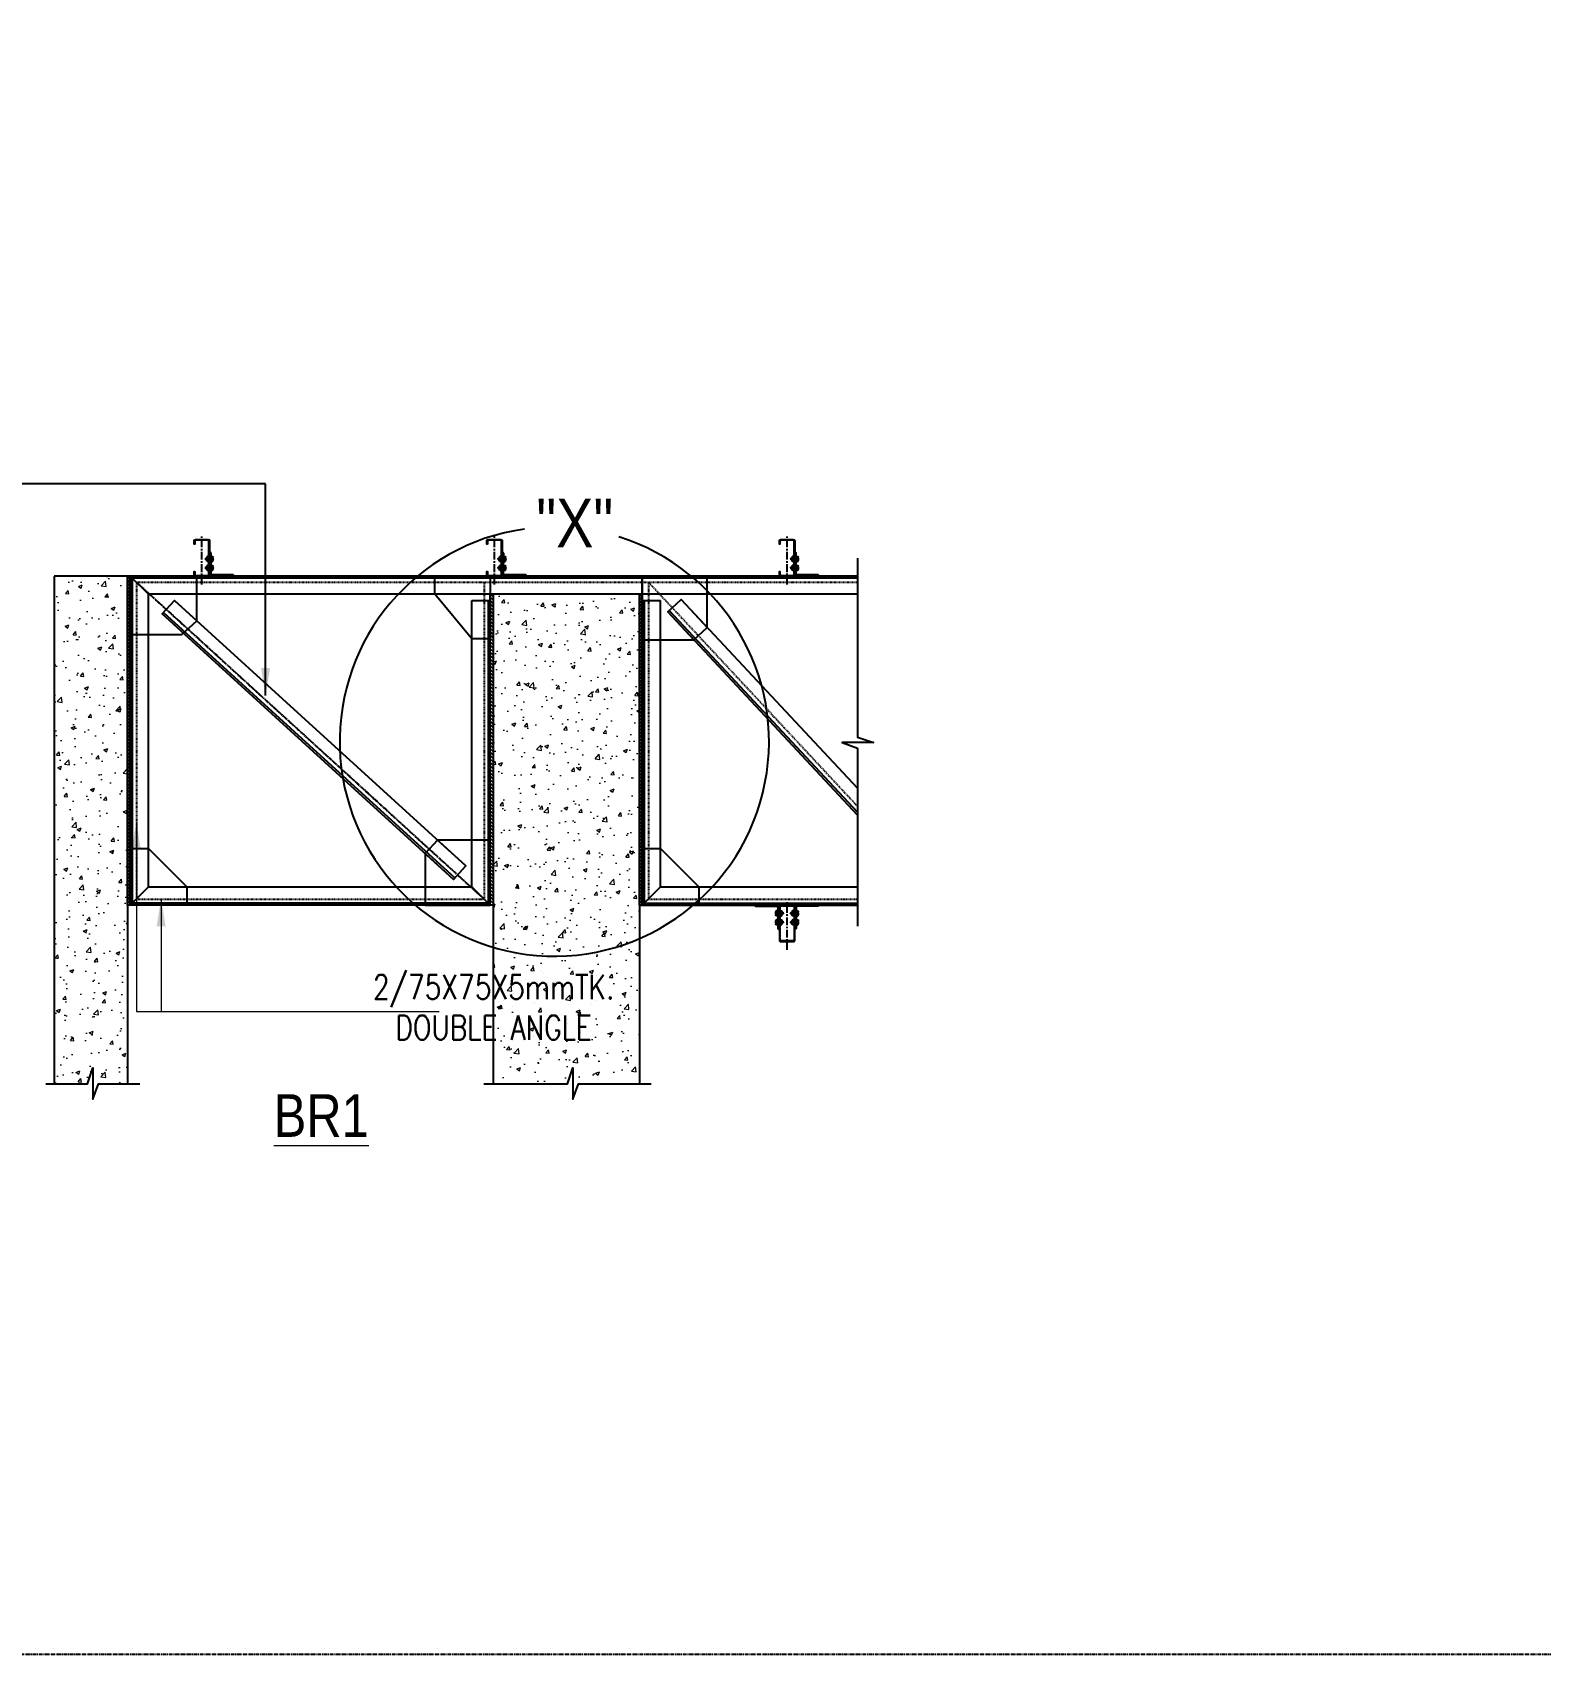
# Model space of a CAD drawing. Extents: x -95606 to 113309, y -42160 to -940.
# Drawn here: x -32242.5 to -31995.1, y -23111.4 to -22845.2 of the extents above; entities that cross this region are included whole.
import ezdxf

# ---------------------------------------------------------------- set-up
doc = ezdxf.new("R2010")
doc.units = 0
doc.header["$LTSCALE"] = 0.02
doc.header["$MEASUREMENT"] = 0
for name, pattern in [('CENTER', [50.8, 31.75, -6.35, 6.35, -6.35]), ('CENTERX2', [101.6, 63.5, -12.7, 12.7, -12.7]), ('DASHEDX2', [1.5, 1, -0.5])]:
    doc.linetypes.add(name, pattern=pattern)
doc.layers.get('0').update_dxf_attribs({"linetype": 'CONTINUOUS'})
for name, color, linetype in [('5T', 4, 'CONTINUOUS'), ('A-C PURLIN', 1, 'CONTINUOUS'), ('A-DIM', 1, 'CONTINUOUS'), ('A-GRID', 7, 'CENTERX2'), ('A-OL', 2, 'CONTINUOUS'), ('A-WELD', 6, 'CONTINUOUS'), ('dimentions', 8, 'CONTINUOUS'), ('DROP', 7, 'CONTINUOUS'), ('EXLINE', 33, 'CONTINUOUS'), ('G-GRID', 7, 'CENTERX2'), ('GUSSET', 1, 'CONTINUOUS'), ('OL', 2, 'CONTINUOUS'), ('S-DIM', 7, 'CONTINUOUS'), ('S-TXT', 2, 'CONTINUOUS')]:
    doc.layers.add(name, color=color, linetype=linetype)
for name, color, linetype, lineweight in [('COL HATCH', 253, 'CONTINUOUS', 5), ('HACH', 8, 'CONTINUOUS', 9), ('Layer4', 4, 'CONTINUOUS', 25)]:
    doc.layers.add(name, color=color, linetype=linetype, lineweight=lineweight)
doc.styles.add('ROMANC', font='romanc.shx')
doc.styles.add('style9', font='romans.shx', dxfattribs={"width": 0.8, "height": 4})
doc.styles.add('T25-500', font='romans.shx', dxfattribs={"height": 125})
doc.dimstyles.new('TEXT-14', dxfattribs={"dimtxt": 4, "dimasz": 4.5, "dimexe": 3, "dimexo": 6, "dimgap": 2, "dimtad": 1, "dimdec": 0, "dimrnd": 0.5, "dimzin": 1, "dimdsep": 46, "dimlunit": 4, "dimtxsty": 'style9', "dimblk": 'OBLIQUE', "dimcen": 72.09, "dimclrd": 1, "dimclre": 1, "dimclrt": 2, "dimadec": 0, "dimazin": 0, "dimtfac": 1, "dimtdec": 0, "dimtofl": 0, "dimtmove": 0, "dimatfit": 3, "dimfxl": 1, "dimfrac": 2, "dimtolj": 1, "dimtzin": 0, "dimlwd": -1, "dimarcsym": 0})
pattern_1 = [(50, (-1900.178, -363.3896), (6.45534164, -0.5647692), [0.675, -7.425]), (355, (-1900.178, -363.3896), (-1.248762, 6.7697292), [0.54, -5.94]), (100.451444, (-1899.64, -363.4367), (5.2065796, 6.2049599), [0.5736617, -6.310279]), (46.1842, (-1900.178, -361.5896), (9.605172, -1.4896735), [1.0125, -11.1375]), (96.635635, (-1899.378, -361.714), (8.4119575, 8.7670674), [0.860493, -9.4654238]), (351.184164, (-1900.178, -361.59), (8.4119575, 8.7670674), [0.81, -8.91]), (21, (-1899.278, -362.0396), (5.3721635, -3.62357), [0.675, -7.425]), (326, (-1899.278, -362.0396), (2.189838, 6.5263504), [0.54, -5.94]), (71.451445, (-1898.8304, -362.3416), (7.5620014, 2.9027804), [0.5736617, -6.310279]), (37.5, (-1900.1781, -363.3896), (0.1094387, 2.99604468), [0, -5.868, 0, -6.03, 0, -5.9625]), (7.5, (-1900.178, -363.3896), (2.36762584, 3.5497054), [0, -3.438, 0, -5.733, 0, -2.2725]), (327.5, (-1902.1851, -363.3896), (4.80440193, -0.20299385), [0, -2.25, 0, -7.02, 0, -9.315]), (317.5, (-1903.085, -363.3896), (5.24867552, 0.90094484), [0, -2.925, 0, -4.662, 0, -6.615])]
pattern_2 = [(315, (-1900.17813, -521.21759), (0.03824563803, 0.03824563803), []), (315, (-1900.151085, -521.21759), (0.03824563803, 0.03824563803), [])]

# ---------------------------------------------------------------- blocks, each defined once
blk = doc.blocks.new('A BOLT')
at = {"layer": 'GUSSET'}
h = blk.add_hatch(dxfattribs=at)
h.set_pattern_fill('LINE', color=8, scale=12.375, angle=107, style=0)
h.set_pattern_definition([(286.416, (-3737.1646, 76954.9778), (1.483816784, 0.437161318), [])])
edge = h.paths.add_edge_path()
edge.add_line((7, -1.2), (11.8, 0.3))
edge.add_ellipse((11.2, 2.4), major_axis=(1.59, 1.59), ratio=1, start_angle=241.416, end_angle=331.416)
edge.add_line((13.3, 3.1), (13.1, 3.8))
edge.add_line((13.1, 3.8), (12.9, 4.6))
edge.add_ellipse((10.7, 3.9), major_axis=(1.59, 1.59), ratio=1, start_angle=331.416, end_angle=421.416)
edge.add_line((10.1, 6.1), (7.5, 5.3))
edge.add_line((7.5, 5.3), (5.3, 4.7))
edge.add_ellipse((5.9, 2.5), major_axis=(1.59, 1.59), ratio=1, start_angle=331.416, end_angle=421.416, ccw=False)
edge.add_line((8, 3.1), (8.3, 2.4))
edge.add_line((8.3, 2.4), (8.5, 1.6))
edge.add_ellipse((6.3, 1), major_axis=(1.59, 1.59), ratio=1, start_angle=241.416, end_angle=331.416, ccw=False)
at = {"layer": 'A-GRID'}
blk.add_line((15.8, 4.6), (-20.1, -5.9), dxfattribs=at)
at = {"layer": 'A-OL', "color": 1, "linetype": 'DASHEDX2'}
for p, q in [((-12.7, 8.6), (-11.9, 8.9)), ((-2.5, 11.6), (-3.3, 11.4)), ((-6, -14.1), (-5.2, -13.8)), ((4.2, -11.1), (3.3, -11.4))]:
    blk.add_line(p, q, dxfattribs=at)
at = {"layer": 'A-OL', "color": 1}
for p, q in [((-5.2, -13.8), (-11.9, 8.9)), ((3.3, -11.4), (-3.3, 11.4))]:
    blk.add_line(p, q, dxfattribs=at)
at = {"layer": 'OL'}
for p, q in [((-12.7, 8.6), (-6, -14.1)), ((-2.5, 11.6), (4.2, -11.1)), ((9.2, 5.8), (-0.1, 3.1))]:
    blk.add_line(p, q, dxfattribs=at)
for points in [[(-12.3, 7), (-16.9, 5.6, 0.414214), (-18.5, 2.8), (-18.1, 1.6)], [(-10.2, 0.2), (-14.9, -1.2, -0.414214), (-17.7, 0.3), (-18.1, 1.6)], [(-2, 10), (2.7, 11.3, -0.414214), (5.5, 9.8), (5.9, 8.6)], [(0, 3.1), (4.7, 4.5, 0.414214), (6.2, 7.3), (5.9, 8.6)], [(8.3, 2.4), (8, 3.1, 0.414214), (5.3, 4.7), (2.7, 3.9)], [(8.3, 2.4), (8.5, 1.6, -0.414214), (7, -1.2), (2.9, -2.4)], [(13.1, 3.8), (13.3, 3.1, -0.414214), (11.8, 0.3), (4.5, -1.9)], [(13.1, 3.8), (12.9, 4.6, 0.414214), (10.1, 6.1), (4.6, 4.5)], [(-16.8, -4.9), (-17, -4.2, -0.414214), (-15.5, -1.4), (-12.9, -0.6)], [(-16.8, -4.9), (-16.5, -5.7, 0.414214), (-13.7, -7.2), (-9.7, -6)], [(-8.5, -5.7), (-13.2, -7.1, 0.414214), (-14.7, -9.9), (-14.4, -11.1)], [(-6.5, -12.5), (-11.2, -13.9, -0.414214), (-14, -12.4), (-14.4, -11.1)], [(1.8, -2.7), (6.4, -1.3, -0.414214), (9.2, -2.8), (9.6, -4.1)], [(3.8, -9.5), (8.4, -8.2, 0.414214), (10, -5.4), (9.6, -4.1)]]:
    blk.add_lwpolyline(points, format="xyb", dxfattribs=at)
for points in [[(-0.9, 2.9), (-9.4, 0.4)], [(8.2, 5.5), (7.8, 5.4), (-0.1, 3.1)], [(-7.7, -5.3), (0.8, -2.8)]]:
    blk.add_lwpolyline(points, dxfattribs=at)
blk = doc.blocks.new('RT8-LIP')
at = {"layer": 'A-C PURLIN'}
h = blk.add_hatch(dxfattribs=at)
h.set_pattern_fill('STEEL', color=256, scale=8, angle=16.708, style=0)
h.set_pattern_definition([(61.708, (-15390.126, -58951.48), (-22.365806, 12.038718), []), (61.708, (-15393.777, -58939.315), (-22.365806, 12.038718), [])])
h.paths.add_polyline_path([(-50.1, 64.3), (-69.8, 129.9, -0.414214), (-66.4, 136.1), (-19.5, 150.2, -0.414214), (-13.3, 146.9), (-10.3, 136.8, 0.490314), (-8.8, 136.3, 0.490314), (-7.9, 137.5), (-11.6, 150, 0.414214), (-17.8, 153.3), (-69.6, 137.8, 0.414214), (-72.9, 131.6), (-52.5, 63.6), (-32.1, -4.4, 0.414214), (-25.9, -7.8), (25.9, 7.8, 0.414214), (29.2, 14), (25.5, 26.4, 0.490314), (24, 27, 0.490314), (23.1, 25.7), (26.1, 15.7, -0.414214), (22.7, 9.4), (-24.2, -4.6, -0.414214), (-30.4, -1.3)])
h = blk.add_hatch(dxfattribs=at)
h.set_pattern_fill('STEEL', color=256, scale=11, angle=106.708, style=0)
h.set_pattern_definition([(151.708, (-15373.637, -58962.002), (-16.553237, -30.752983), []), (151.708, (-15390.362, -58967.023), (-16.553237, -30.752983), [])])
h.paths.add_polyline_path([(-60.7, 86.2, 0.414214), (-64.1, 80), (-39.6, -1.4, -0.414214), (-43, -7.7), (-124.4, -32.1, 0.414214), (-127.7, -38.3), (-31.9, -9.6)])
for points in [[(24.2, 27.1), (23.7, 27, 0.414214), (23.1, 25.7), (26.1, 15.7, -0.414214), (22.7, 9.4), (-24.2, -4.6, -0.414214), (-30.4, -1.3), (-50.1, 64.3), (-69.8, 129.9, -0.414214), (-66.4, 136.1), (-19.5, 150.2, -0.414214), (-13.3, 146.9), (-10.3, 136.8, 0.414214), (-9, 136.2), (-8.5, 136.3, 0.414214), (-7.9, 137.5), (-11.6, 150, 0.414214), (-17.8, 153.3), (-69.6, 137.8, 0.414214), (-72.9, 131.6), (-52.5, 63.6), (-32.1, -4.4, 0.414214), (-25.9, -7.8), (25.9, 7.8, 0.414214), (29.2, 14), (25.5, 26.4, 0.414214)], [(-60.7, 86.2), (-31.9, -9.6), (-127.7, -38.3), (-127.7, -38.3, -0.414214), (-124.4, -32.1), (-43, -7.7, 0.414214), (-39.6, -1.4), (-64.1, 80, -0.414214), (-60.7, 86.2)]]:
    blk.add_lwpolyline(points, format="xyb", close=True, dxfattribs=at)
blk = doc.blocks.new('A$C7F18320F')
at = {"layer": 'A-C PURLIN', "xscale": 0.03999999999769976, "yscale": 0.03999999999769976, "zscale": 0.03999999999769976, "rotation": 357.2919999998659}
blk.add_blockref('RT8-LIP', (1.29, 0.32), dxfattribs=at)
at = {"layer": 'A-WELD', "xscale": 0.03999999999769976, "yscale": 0.03999999999769976, "zscale": 0.03999999999769976, "rotation": 357.2919999998659}
for p in [(-0.54, 2.81), (-0.18, 1.36)]:
    blk.add_blockref('A BOLT', p, dxfattribs=at)
blk = doc.blocks.new('_Oblique')
at = {"color": 0, "linetype": 'ByBlock', "lineweight": -2}
blk.add_line((-0.5, -0.5), (0.5, 0.5), dxfattribs=at)

msp = doc.modelspace()

# ---------------------------------------------------------------- hatches: boundary and pattern name
at = {"layer": 'A-C PURLIN'}
h = msp.add_hatch(dxfattribs=at)
h.set_pattern_fill('STEEL', color=256, scale=0.4327, angle=270)
h.set_pattern_definition(pattern_2)
h.paths.add_polyline_path([(-32120.004, -22992.311, -0.4142136), (-32120.201, -22992.114), (-32120.201, -22988.771, 0.4142136), (-32120.398, -22988.574), (-32123.741, -22988.574, -0.4142136), (-32123.938, -22988.378), (-32120.004, -22988.378)])
h = msp.add_hatch(dxfattribs=at)
h.set_pattern_fill('STEEL', color=256, scale=0.4327, angle=270, style=0)
h.set_pattern_definition([(315, (-32119.838017, -22988.47334), (0.03824564, 0.03824564), []), (315, (-32119.810973, -22988.47334), (0.03824564, 0.03824564), [])])
edge = h.paths.add_edge_path()
edge.add_line((-32117.63, -22988.378), (-32119.754, -22988.378))
edge.add_arc((-32119.754, -22988.574), 0.197, 90, 180)
edge.add_line((-32119.951, -22988.574), (-32119.951, -22994.16))
edge.add_arc((-32119.754, -22994.16), 0.197, 180, 270)
edge.add_line((-32119.754, -22994.356), (-32117.63, -22994.356))
edge.add_arc((-32117.63, -22994.16), 0.197, 270, 360)
edge.add_line((-32117.434, -22994.16), (-32117.434, -22991.367))
edge.add_line((-32117.434, -22991.367), (-32117.434, -22991.31))
edge.add_line((-32117.434, -22991.31), (-32117.531, -22991.31))
edge.add_line((-32117.531, -22991.31), (-32117.532, -22991.419))
edge.add_line((-32117.532, -22991.419), (-32117.532, -22994.061))
edge.add_arc((-32117.729, -22994.061), 0.197, 270, 360, ccw=False)
edge.add_line((-32117.729, -22994.258), (-32119.656, -22994.258))
edge.add_arc((-32119.656, -22994.061), 0.197, 180, 270, ccw=False)
edge.add_line((-32119.853, -22994.061), (-32119.853, -22988.673))
edge.add_arc((-32119.656, -22988.673), 0.197, 90, 180, ccw=False)
edge.add_line((-32119.656, -22988.476), (-32117.729, -22988.476))
edge.add_arc((-32117.729, -22988.673), 0.197, 0, 90, ccw=False)
edge.add_line((-32117.532, -22988.673), (-32117.532, -22989.256))
edge.add_line((-32117.532, -22989.256), (-32117.53, -22989.256))
edge.add_line((-32117.53, -22989.256), (-32117.531, -22991.31))
edge.add_line((-32117.531, -22991.31), (-32117.434, -22991.31))
edge.add_line((-32117.434, -22991.31), (-32117.434, -22988.574))
edge.add_arc((-32117.63, -22988.574), 0.197, 360, 450)
h = msp.add_hatch(dxfattribs=at)
h.set_pattern_fill('STEEL', color=256, scale=0.4327, angle=270)
h.set_pattern_definition(pattern_2)
h.paths.add_polyline_path([(-32117.38, -22992.311, 0.4142136), (-32117.184, -22992.114), (-32117.184, -22988.771, -0.4142136), (-32116.987, -22988.574), (-32113.643, -22988.574, 0.4142136), (-32113.447, -22988.378), (-32117.38, -22988.378)])
at = {"layer": 'dimentions', "ltscale": 2}
h = msp.add_hatch(dxfattribs=at)
h.set_pattern_fill('ANSI31', color=1, scale=3.2, angle=90, style=0)
h.set_pattern_definition([(135, (-9183.3175, 4964.21427), (-0.2828427125, -0.2828427125), [])])
h.paths.add_polyline_path([(-32226.432, -22988.378), (-32226.912, -22988.378), (-32226.912, -22934.378), (-32226.432, -22934.378)])
h = msp.add_hatch(dxfattribs=at)
h.set_pattern_fill('ANSI31', color=1, scale=3.2, angle=90, style=0)
h.set_pattern_definition([(135, (-9123.79716, 4964.21427), (-0.2828427125, -0.2828427125), [])])
h.paths.add_polyline_path([(-32166.912, -22988.378), (-32167.392, -22988.378), (-32167.391, -22937.378), (-32166.911, -22937.378)])
h = msp.add_hatch(dxfattribs=at)
h.set_pattern_fill('ANSI31', color=1, scale=3.2, angle=90, style=0)
h.set_pattern_definition([(135, (-9099.3175, 4964.21427), (-0.2828427125, -0.2828427125), [])])
h.paths.add_polyline_path([(-32142.432, -22988.378), (-32142.912, -22988.378), (-32142.911, -22937.378), (-32142.431, -22937.378)])
at = {"layer": 'HACH'}
h = msp.add_hatch(dxfattribs=at)
h.set_pattern_fill('AR-CONC', color=256, scale=0.9, style=0)
h.set_pattern_definition([(50, (-32236.042, -22977.309), (6.45534, -0.5648), [0.675, -7.425]), (355, (-32236.042, -22977.309), (-1.2488, 6.7697), [0.54, -5.94]), (100.451, (-32235.504, -22977.3563), (5.2066, 6.205), [0.5737, -6.3103]), (46.184, (-32236.042, -22975.509), (9.6052, -1.4897), [1.0125, -11.1375]), (96.636, (-32235.242, -22975.633), (8.412, 8.767), [0.8605, -9.4654]), (351.184, (-32236.042, -22975.509), (8.412, 8.767), [0.81, -8.91]), (21, (-32235.142, -22975.959), (5.37216, -3.6236), [0.675, -7.425]), (326, (-32235.142, -22975.959), (2.1898, 6.52635), [0.54, -5.94]), (71.451, (-32234.6944, -22976.261), (7.562, 2.9028), [0.5737, -6.3103]), (37.5, (-32236.042, -22977.3093), (0.10944, 2.99604), [0, -5.868, 0, -6.03, 0, -5.9625]), (7.5, (-32236.042, -22977.3093), (2.36763, 3.5497), [0, -3.438, 0, -5.733, 0, -2.2725]), (327.5, (-32238.049, -22977.3093), (4.8044, -0.203), [0, -2.25, 0, -7.02, 0, -9.315]), (317.5, (-32238.949, -22977.3093), (5.24868, 0.90094), [0, -2.925, 0, -4.662, 0, -6.615])])
h.paths.add_polyline_path([(-32231.63, -23017.695), (-32226.912, -23017.695), (-32226.912, -22934.378), (-32238.912, -22934.378), (-32238.912, -23017.693), (-32233.43, -23017.693), (-32232.554, -23015.057), (-32232.554, -23020.199)])
h = msp.add_hatch(dxfattribs=at)
h.set_pattern_fill('AR-CONC', color=256, scale=0.9)
h.set_pattern_definition(pattern_1)
h.paths.add_polyline_path([(-32142.912, -22937.378), (-32166.912, -22937.378), (-32166.912, -22980.782, 0.2893332), (-32142.912, -22991.543), (-32142.912, -22988.378), (-32142.912, -22988.378)])
h = msp.add_hatch(dxfattribs=at)
h.set_pattern_fill('AR-CONC', color=256, scale=0.9)
h.set_pattern_definition(pattern_1)
edge = h.paths.add_edge_path()
edge.add_line((-32152.918, -23017.695), (-32142.912, -23017.695))
edge.add_line((-32142.912, -23017.695), (-32142.912, -22991.543))
edge.add_arc((-32146.392, -22967.161), 24.629, 213.57578, 278.12343, ccw=False)
edge.add_line((-32166.912, -22980.782), (-32166.912, -23017.693))
edge.add_line((-32166.912, -23017.693), (-32154.718, -23017.693))
edge.add_line((-32154.718, -23017.693), (-32153.843, -23015.057))
edge.add_line((-32153.843, -23015.057), (-32153.843, -23020.199))
edge.add_line((-32153.843, -23020.199), (-32152.918, -23017.695))

# ---------------------------------------------------------------- linework, layer by layer
at = {"layer": 'A-C PURLIN'}
for p, q in [((-32119.951, -22988.574), (-32119.951, -22994.16)), ((-32119.853, -22994.061), (-32119.853, -22988.673)), ((-32117.63, -22988.378), (-32119.754, -22988.378)), ((-32119.656, -22988.476), (-32117.729, -22988.476)), ((-32117.532, -22988.673), (-32117.532, -22991.367)), ((-32117.434, -22991.367), (-32117.434, -22988.574)), ((-32117.532, -22991.367), (-32117.532, -22994.061)), ((-32117.434, -22994.16), (-32117.434, -22991.367)), ((-32119.754, -22994.356), (-32117.63, -22994.356)), ((-32117.729, -22994.258), (-32119.656, -22994.258))]:
    msp.add_line(p, q, dxfattribs=at)
for points in [[(-32120.004, -22992.311), (-32120.004, -22988.378), (-32123.938, -22988.378), (-32123.938, -22988.378, 0.4142136), (-32123.741, -22988.574), (-32120.398, -22988.574, -0.4142136), (-32120.201, -22988.771), (-32120.201, -22992.114, 0.4142136), (-32120.004, -22992.311)], [(-32117.38, -22992.311), (-32117.38, -22988.378), (-32113.447, -22988.378), (-32113.447, -22988.378, -0.4142136), (-32113.643, -22988.574), (-32116.987, -22988.574, 0.4142136), (-32117.184, -22988.771), (-32117.184, -22992.114, -0.4142136), (-32117.38, -22992.311)]]:
    msp.add_lwpolyline(points, format="xyb", close=True, dxfattribs=at)
for centre, start, end in [((-32119.754, -22988.574), 90, 180), ((-32119.656, -22988.673), 90, 180), ((-32117.729, -22988.673), 360, 90), ((-32117.63, -22988.574), 0, 90), ((-32119.754, -22994.16), 180, 270), ((-32119.656, -22994.061), 180, 270), ((-32117.729, -22994.061), 270, 0), ((-32117.63, -22994.16), 270, 0)]:
    msp.add_arc(centre, 0.197, start, end, dxfattribs=at)
at = {"layer": 'A-DIM', "color": 4, "ltscale": 2}
msp.add_arc((-32156.862, -22961.535), 35.217, 98.01965, 72.5094, dxfattribs=at)
at = {"layer": 'A-GRID'}
for p, q in [((-32214.692, -22935.751), (-32214.692, -22927.897)), ((-32166.692, -22935.751), (-32166.692, -22927.897)), ((-32118.692, -22935.751), (-32118.692, -22927.897)), ((-32118.692, -22995.73), (-32118.692, -22987.876))]:
    msp.add_line(p, q, dxfattribs=at)
at = {"layer": 'DROP', "linetype": 'CENTER', "lineweight": -2}
msp.add_line((-32225.432, -22935.378), (-32168.392, -22987.378), dxfattribs=at)
msp.add_lwpolyline([(-34074.971, -15817.993), (-25761.791, -15817.993), (-25761.791, -23111.355), (-34074.971, -23111.355)], close=True, dxfattribs=at)
at = {"layer": 'EXLINE', "lineweight": -2}
for p, q in [((-32238.912, -22934.378), (-32238.912, -23017.693)), ((-32226.432, -22934.378), (-32238.912, -22934.378)), ((-32226.912, -22934.378), (-32226.912, -23017.695)), ((-32166.912, -22937.378), (-32166.912, -23017.693)), ((-32142.912, -22937.378), (-32142.912, -23017.695))]:
    msp.add_line(p, q, dxfattribs=at)
at = {"layer": 'G-GRID', "color": 8, "ltscale": 0.1}
for p, q in [((-32225.432, -22935.378), (-32107.144, -22935.378)), ((-32225.432, -22935.378), (-32225.432, -22987.378)), ((-32225.432, -22935.378), (-32168.392, -22987.378)), ((-32168.392, -22935.378), (-32168.392, -22987.378)), ((-32141.432, -22935.378), (-32141.432, -22987.378)), ((-32141.432, -22935.378), (-32107.145, -22972.146)), ((-32225.432, -22987.378), (-32168.392, -22987.378)), ((-32141.432, -22987.378), (-32107.144, -22987.378))]:
    msp.add_line(p, q, dxfattribs=at)
at = {"layer": 'Layer4'}
for points in [[(-32216.276, -22945.078), (-32221.194, -22940.595), (-32219.173, -22938.378), (-32214.255, -22942.861)], [(-32133.972, -22944.844), (-32138.252, -22940.254), (-32136.058, -22938.208), (-32131.778, -22942.798)], [(-32178.051, -22979.925), (-32173.413, -22984.153), (-32171.392, -22981.936), (-32176.03, -22977.708)]]:
    msp.add_lwpolyline(points, dxfattribs=at)
at = {"layer": 'S-DIM', "color": 1}
for p, q in [((-32226.112, -22934.698), (-32107.144, -22934.698)), ((-32226.112, -22934.698), (-32226.112, -22988.058)), ((-32167.712, -22938.378), (-32167.712, -22988.058)), ((-32142.112, -22938.378), (-32142.112, -22988.058)), ((-32220.978, -22940.358), (-32173.197, -22983.917)), ((-32138.018, -22940.036), (-32107.145, -22973.143)), ((-32167.712, -22988.058), (-32226.112, -22988.058)), ((-32142.112, -22988.058), (-32107.144, -22988.058))]:
    msp.add_line(p, q, dxfattribs=at)
for points in [[(-32107.144, -22931.423), (-32107.144, -22960.84), (-32104.507, -22961.715), (-32109.65, -22961.715), (-32107.145, -22962.64), (-32107.144, -22991.814)], [(-32240.275, -23017.693), (-32233.43, -23017.693), (-32232.554, -23015.057), (-32232.554, -23020.199), (-32231.63, -23017.695), (-32224.855, -23017.695)], [(-32168.409, -23017.693), (-32154.718, -23017.693), (-32153.843, -23015.057), (-32153.843, -23020.199), (-32152.918, -23017.695), (-32140.953, -23017.695)]]:
    msp.add_lwpolyline(points, dxfattribs=at)
for points in [[(-32226.432, -22988.378), (-32226.912, -22988.378), (-32226.912, -22934.378), (-32226.432, -22934.378)], [(-32166.912, -22988.378), (-32167.392, -22988.378), (-32167.392, -22937.378), (-32166.912, -22937.378)], [(-32142.432, -22988.378), (-32142.912, -22988.378), (-32142.912, -22937.378), (-32142.432, -22937.378)]]:
    msp.add_lwpolyline(points, close=True, dxfattribs=at)
at = {"layer": 'S-DIM', "color": 3, "linetype": 'Continuous'}
for points in [[(-32215.493, -22934.378), (-32226.432, -22934.378), (-32226.432, -22943.949), (-32223.432, -22943.949), (-32223.432, -22943.949), (-32217.972, -22943.949), (-32215.493, -22941.732), (-32215.493, -22934.378)], [(-32167.392, -22937.378), (-32167.392, -22944.654), (-32170.392, -22944.654), (-32176.462, -22937.376), (-32176.462, -22934.378), (-32167.392, -22934.378), (-32167.392, -22937.376)], [(-32130.803, -22934.378), (-32142.432, -22934.378), (-32142.432, -22944.844), (-32139.432, -22944.844), (-32139.432, -22944.844), (-32133.972, -22944.844), (-32131.778, -22942.798), (-32131.778, -22934.378)], [(-32226.432, -22979.085), (-32223.432, -22979.085), (-32217.14, -22985.378), (-32217.14, -22988.378), (-32226.432, -22988.378), (-32226.432, -22979.085)], [(-32176.017, -22977.72), (-32178.051, -22979.925), (-32178.051, -22988.378), (-32167.392, -22988.378), (-32167.392, -22977.72), (-32170.392, -22977.72), (-32170.392, -22977.72), (-32176.017, -22977.72), (-32176.017, -22977.72)], [(-32142.432, -22979.085), (-32139.432, -22979.085), (-32133.14, -22985.378), (-32133.14, -22988.378), (-32142.432, -22988.378), (-32142.432, -22979.085)]]:
    msp.add_lwpolyline(points, dxfattribs=at)
at = {"layer": 'S-TXT'}
for p, q in [((-32226.432, -22988.378), (-32226.432, -22934.378)), ((-32226.432, -22934.378), (-32223.432, -22937.378)), ((-32107.144, -22934.378), (-32226.432, -22934.378)), ((-32142.432, -22988.378), (-32142.432, -22934.378)), ((-32142.912, -22937.378), (-32223.432, -22937.378)), ((-32223.432, -22985.378), (-32223.432, -22937.378)), ((-32221.194, -22940.595), (-32219.173, -22938.378)), ((-32171.392, -22981.936), (-32219.173, -22938.378)), ((-32170.392, -22985.378), (-32170.392, -22938.378)), ((-32170.392, -22938.378), (-32167.392, -22938.378)), ((-32107.144, -22937.378), (-32142.912, -22937.378)), ((-32142.432, -22938.378), (-32139.432, -22938.378)), ((-32139.432, -22985.378), (-32139.432, -22938.378)), ((-32138.252, -22940.254), (-32136.058, -22938.208)), ((-32107.145, -22969.213), (-32136.058, -22938.208)), ((-32173.413, -22984.153), (-32221.194, -22940.595)), ((-32107.145, -22973.612), (-32138.252, -22940.254)), ((-32173.413, -22984.153), (-32171.392, -22981.936)), ((-32223.432, -22985.378), (-32226.432, -22988.378)), ((-32223.432, -22985.378), (-32170.392, -22985.378)), ((-32170.392, -22985.378), (-32167.392, -22988.378)), ((-32139.432, -22985.378), (-32142.432, -22988.378)), ((-32139.432, -22985.378), (-32107.144, -22985.378)), ((-32167.392, -22988.378), (-32226.432, -22988.378)), ((-32142.912, -22988.378), (-32107.144, -22988.378))]:
    msp.add_line(p, q, dxfattribs=at)

# ---------------------------------------------------------------- block references
at = {"ltscale": 44, "xscale": -0.9833464483156201, "yscale": 0.983346448316297, "zscale": 0.9833464483155909, "rotation": 14.00000000113416}
for p in [(-32213.38, -22934.378), (-32165.38, -22934.378), (-32117.38, -22934.378)]:
    msp.add_blockref('A$C7F18320F', p, dxfattribs=at)
at = {"layer": 'A-WELD', "yscale": 0.03933385793036288, "zscale": 0.03933385793036288}
for p, xscale, rotation in [((-32119.853, -22989.721), -0.03933385793036288, 196.7080000012683), ((-32117.532, -22989.721), 0.03933385793036288, 163.2919999987317), ((-32119.854, -22991.19), -0.03933385793036288, 196.7080000012683), ((-32117.531, -22991.19), 0.03933385793036288, 163.2919999987317)]:
    msp.add_blockref('A BOLT', p, dxfattribs=dict(at, xscale=xscale, rotation=rotation))

# ---------------------------------------------------------------- texts
at = {"layer": '5T', "lineweight": 9, "insert": (-32195.105, -23019.403), "char_height": 7, "attachment_point": 2, "style": 'ROMANC'}
msp.add_mtext('{\\fSwis721 Cn BT|b0|i0|c0|p34;\\LBR1}', dxfattribs=at)
at = {"layer": 'A-DIM', "color": 4, "ltscale": 2, "insert": (-32159.819, -22929.666), "char_height": 8, "attachment_point": 7, "rotation": 0.00031, "style": 'T25-500'}
msp.add_mtext('{\\fSwis721 Cn BT|b0|i0|c0|p34;"X"}', dxfattribs=at)
at = {"layer": 'dimentions', "color": 2, "insert": (-32166.822, -23005.134), "char_height": 4, "attachment_point": 5, "style": 'style9'}
msp.add_mtext_dynamic_manual_height_columns('2/75X75X5mmTK. \\PDOUBLE ANGLE', width=104.19387, gutter_width=16, heights=[0], dxfattribs=at)

# ---------------------------------------------------------------- leaders
at = {"layer": 'COL HATCH', "lineweight": -2}
for points in [[(-32225.432, -22974.752), (-32225.432, -23005.845), (-32175.741, -23005.845)], [(-32221.379, -22987.378), (-32221.379, -23005.845)]]:
    msp.add_leader(points, dimstyle='TEXT-14', override={"dimgap": 2, "dimtad": 0}, dxfattribs=at)
at = {"layer": 'EXLINE'}
msp.add_leader([(-32204.239, -22953.982), (-32204.239, -22919.228), (-32246.094, -22919.228)], dimstyle='TEXT-14', override={"dimgap": 2, "dimtad": 0}, dxfattribs=at)

doc.saveas('drawing.dxf')
